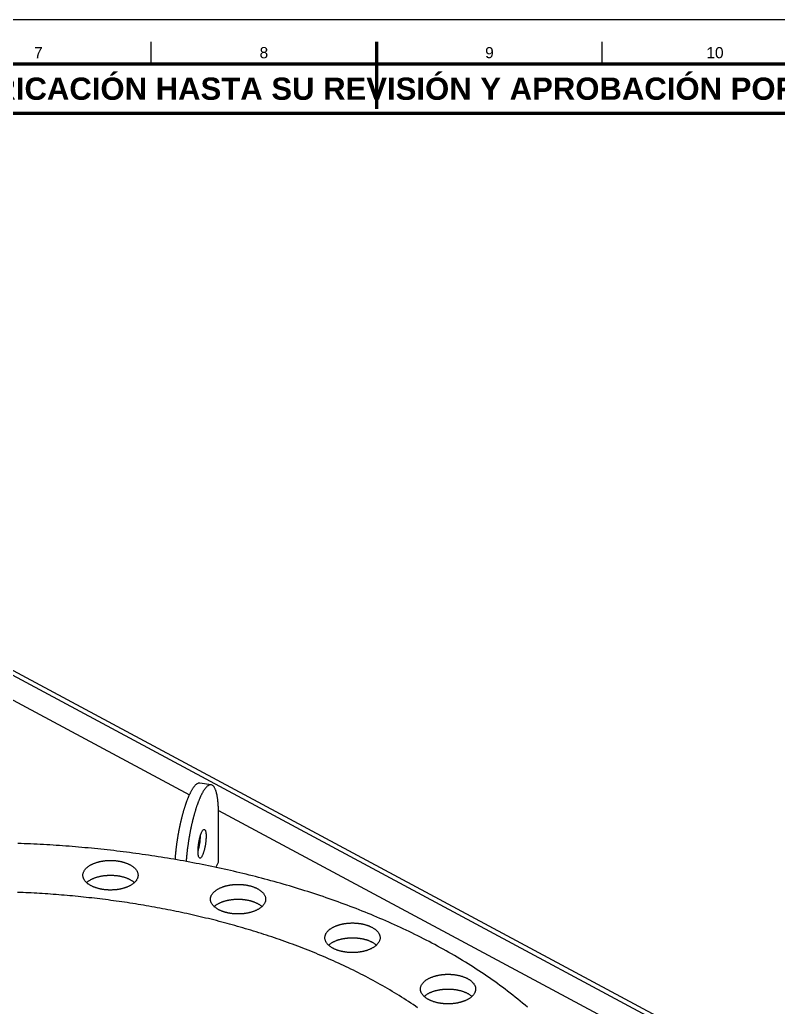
# Model space of a CAD drawing. Header units: millimetres. Extents: x 0 to 841, y 0 to 594.
# Drawn here: x 345.3 to 515.7, y 372 to 594 of the extents above; entities that cross this region are included whole.
import ezdxf
from ezdxf.enums import TextEntityAlignment as Align

# ---------------------------------------------------------------- set-up
doc = ezdxf.new("R2010")
doc.units = ezdxf.units.MM
for name, color, linetype, lineweight in [('FINA', 7, 'CONTINUOUS', 25), ('MARCO', 7, 'CONTINUOUS', 70), ('TXT', 7, 'CONTINUOUS', 25)]:
    doc.layers.add(name, color=color, linetype=linetype, lineweight=lineweight)
doc.styles.add('STD', font='LiberationSans-Regular.ttf')
doc.styles.add('STDB', font='LiberationSans-Bold.ttf')

msp = doc.modelspace()

# ---------------------------------------------------------------- linework, layer by layer
at = {"layer": 'FINA'}
for p, q in [((374.81, 584), (374.81, 589)), ((425.5, 584), (425.5, 589)), ((476.19, 584), (476.19, 589))]:
    msp.add_line(p, q, dxfattribs=at)
msp.add_lwpolyline([(0, 0), (841, 0), (841, 594), (0, 594)], close=True, dxfattribs=at)
for points in [[(334.47, 451.57), (598.47, 309.83)], [(335.5, 452.12), (599.5, 310.38)], [(335.5, 445.48), (383.4, 419.76)], [(385.77, 422.39), (385.65, 422.4), (385.53, 422.39), (385.42, 422.36), (385.3, 422.32), (385.19, 422.26), (385.09, 422.2), (384.99, 422.13), (384.9, 422.05), (384.81, 421.97), (384.72, 421.89), (384.64, 421.8), (384.56, 421.71), (384.49, 421.62), (384.41, 421.52), (384.34, 421.42), (384.27, 421.33), (384.2, 421.23), (384.14, 421.13), (384.07, 421.02), (384.01, 420.92), (383.95, 420.82), (383.89, 420.71), (383.83, 420.61), (383.77, 420.5), (383.71, 420.4), (383.66, 420.29), (383.6, 420.18), (383.55, 420.07), (383.5, 419.97), (383.44, 419.86), (383.39, 419.75), (383.34, 419.64), (383.29, 419.53), (383.24, 419.42), (383.2, 419.31), (383.15, 419.2), (383.1, 419.08), (383.06, 418.97), (383.01, 418.86), (382.97, 418.75), (382.92, 418.64), (382.88, 418.52), (382.84, 418.41), (382.8, 418.3), (382.75, 418.19), (382.71, 418.07), (382.67, 417.96), (382.63, 417.85), (382.59, 417.73), (382.55, 417.62), (382.51, 417.5), (382.48, 417.39), (382.44, 417.27), (382.4, 417.16), (382.36, 417.05), (382.33, 416.93), (382.29, 416.82), (382.25, 416.7), (382.22, 416.59), (382.18, 416.47), (382.15, 416.35), (382.11, 416.24), (382.08, 416.12), (382.05, 416.01), (382.01, 415.89), (381.98, 415.78), (381.95, 415.66), (381.92, 415.54), (381.88, 415.43), (381.85, 415.31), (381.82, 415.19), (381.79, 415.08), (381.76, 414.96), (381.73, 414.84), (381.7, 414.73), (381.67, 414.61), (381.64, 414.49), (381.61, 414.38), (381.58, 414.26), (381.55, 414.14), (381.53, 414.03), (381.5, 413.91), (381.47, 413.79), (381.44, 413.67), (381.42, 413.56), (381.39, 413.44), (381.36, 413.32), (381.34, 413.2), (381.31, 413.09), (381.29, 412.97), (381.26, 412.85), (381.23, 412.73), (381.21, 412.61), (381.19, 412.5), (381.16, 412.38), (381.14, 412.26), (381.11, 412.14), (381.09, 412.02), (381.07, 411.91), (381.04, 411.79), (381.02, 411.67), (381, 411.55), (380.98, 411.43), (380.95, 411.31), (380.93, 411.19), (380.91, 411.08), (380.89, 410.96), (380.87, 410.84), (380.85, 410.72), (380.83, 410.6), (380.81, 410.48), (380.79, 410.36), (380.77, 410.24), (380.75, 410.13), (380.73, 410.01), (380.71, 409.89), (380.69, 409.77), (380.67, 409.65), (380.65, 409.53), (380.64, 409.41), (380.62, 409.29), (380.6, 409.17), (380.58, 409.05), (380.57, 408.93), (380.55, 408.81), (380.53, 408.69), (380.52, 408.58), (380.5, 408.46), (380.48, 408.34), (380.47, 408.22), (380.45, 408.1), (380.44, 407.98), (380.42, 407.86), (380.41, 407.74), (380.4, 407.62), (380.38, 407.5), (380.37, 407.38), (380.35, 407.26), (380.34, 407.14), (380.33, 407.02), (380.32, 406.9), (380.3, 406.78), (380.29, 406.66), (380.28, 406.54), (380.27, 406.42), (380.26, 406.3), (380.25, 406.18), (380.23, 406.06), (380.22, 405.94), (380.21, 405.82), (380.2, 405.7), (380.19, 405.58), (380.18, 405.46), (380.18, 405.34), (380.17, 405.22)], [(388.3, 422), (388.18, 422.01), (388.06, 422), (387.94, 421.97), (387.83, 421.93), (387.72, 421.88), (387.62, 421.81), (387.52, 421.74), (387.43, 421.67), (387.34, 421.59), (387.25, 421.5), (387.17, 421.42), (387.09, 421.33), (387.01, 421.23), (386.94, 421.14), (386.87, 421.04), (386.8, 420.94), (386.73, 420.85), (386.66, 420.74), (386.6, 420.64), (386.54, 420.54), (386.47, 420.44), (386.41, 420.33), (386.35, 420.23), (386.3, 420.12), (386.24, 420.02), (386.18, 419.91), (386.13, 419.8), (386.08, 419.7), (386.02, 419.59), (385.97, 419.48), (385.92, 419.37), (385.87, 419.26), (385.82, 419.15), (385.77, 419.04), (385.73, 418.93), (385.68, 418.82), (385.63, 418.71), (385.59, 418.6), (385.54, 418.49), (385.5, 418.38), (385.45, 418.26), (385.41, 418.15), (385.37, 418.04), (385.33, 417.93), (385.28, 417.81), (385.24, 417.7), (385.2, 417.59), (385.16, 417.48), (385.12, 417.36), (385.08, 417.25), (385.04, 417.13), (385.01, 417.02), (384.97, 416.91), (384.93, 416.79), (384.89, 416.68), (384.86, 416.56), (384.82, 416.45), (384.78, 416.33), (384.75, 416.22), (384.71, 416.1), (384.68, 415.99), (384.65, 415.87), (384.61, 415.76), (384.58, 415.64), (384.54, 415.53), (384.51, 415.41), (384.48, 415.3), (384.45, 415.18), (384.42, 415.07), (384.38, 414.95), (384.35, 414.83), (384.32, 414.72), (384.29, 414.6), (384.26, 414.48), (384.23, 414.37), (384.2, 414.25), (384.17, 414.14), (384.14, 414.02), (384.11, 413.9), (384.09, 413.79), (384.06, 413.67), (384.03, 413.55), (384, 413.43), (383.97, 413.32), (383.95, 413.2), (383.92, 413.08), (383.89, 412.97), (383.87, 412.85), (383.84, 412.73), (383.82, 412.61), (383.79, 412.5), (383.77, 412.38), (383.74, 412.26), (383.72, 412.14), (383.69, 412.03), (383.67, 411.91), (383.64, 411.79), (383.62, 411.67), (383.6, 411.55), (383.57, 411.44), (383.55, 411.32), (383.53, 411.2), (383.51, 411.08), (383.49, 410.96), (383.46, 410.85), (383.44, 410.73), (383.42, 410.61), (383.4, 410.49), (383.38, 410.37), (383.36, 410.25), (383.34, 410.14), (383.32, 410.02), (383.3, 409.9), (383.28, 409.78), (383.26, 409.66), (383.24, 409.54), (383.22, 409.42), (383.2, 409.31), (383.18, 409.19), (383.17, 409.07), (383.15, 408.95), (383.13, 408.83), (383.11, 408.71), (383.1, 408.59), (383.08, 408.47), (383.06, 408.35), (383.05, 408.24), (383.03, 408.12), (383.02, 408), (383, 407.88), (382.98, 407.76), (382.97, 407.64), (382.95, 407.52), (382.94, 407.4), (382.93, 407.28), (382.91, 407.16), (382.9, 407.04), (382.88, 406.92), (382.87, 406.8), (382.86, 406.68), (382.85, 406.57), (382.83, 406.45), (382.82, 406.33), (382.81, 406.21), (382.8, 406.09), (382.79, 405.97), (382.77, 405.85), (382.76, 405.73), (382.75, 405.61), (382.74, 405.49), (382.73, 405.37), (382.72, 405.25), (382.71, 405.13), (382.7, 405.01), (382.7, 404.89), (382.69, 404.77)], [(388.3, 422), (385.77, 422.39)], [(389.95, 415.67), (389.95, 415.79), (389.95, 415.91), (389.95, 416.03), (389.94, 416.15), (389.94, 416.27), (389.94, 416.39), (389.94, 416.51), (389.93, 416.63), (389.93, 416.75), (389.93, 416.87), (389.92, 416.99), (389.92, 417.11), (389.91, 417.23), (389.9, 417.35), (389.9, 417.47), (389.89, 417.59), (389.88, 417.71), (389.87, 417.83), (389.86, 417.95), (389.85, 418.07), (389.84, 418.19), (389.83, 418.3), (389.82, 418.42), (389.8, 418.54), (389.79, 418.66), (389.77, 418.78), (389.76, 418.9), (389.74, 419.02), (389.72, 419.14), (389.7, 419.26), (389.68, 419.38), (389.66, 419.49), (389.64, 419.61), (389.62, 419.73), (389.59, 419.85), (389.57, 419.96), (389.54, 420.08), (389.51, 420.2), (389.48, 420.31), (389.44, 420.43), (389.41, 420.54), (389.37, 420.66), (389.33, 420.77), (389.29, 420.88), (389.24, 421), (389.2, 421.1), (389.14, 421.21), (389.09, 421.32), (389.03, 421.42), (388.96, 421.52), (388.89, 421.62), (388.81, 421.71), (388.72, 421.79), (388.63, 421.87), (388.52, 421.93), (388.41, 421.97), (388.3, 422)], [(389.94, 416.25), (506.01, 353.93)], [(389.95, 404.59), (389.95, 415.67)], [(385.76, 405.5), (385.66, 405.55), (385.58, 405.64), (385.53, 405.75), (385.49, 405.86), (385.46, 405.98), (385.43, 406.1), (385.41, 406.22), (385.4, 406.34), (385.38, 406.46), (385.38, 406.58), (385.37, 406.7), (385.36, 406.82), (385.36, 406.94), (385.36, 407.06), (385.36, 407.18), (385.36, 407.3), (385.37, 407.42), (385.37, 407.54), (385.38, 407.66), (385.39, 407.78), (385.4, 407.9), (385.41, 408.02), (385.42, 408.14), (385.43, 408.26), (385.45, 408.38), (385.46, 408.5), (385.48, 408.62), (385.49, 408.74), (385.51, 408.85), (385.53, 408.97), (385.55, 409.09), (385.57, 409.21), (385.59, 409.33), (385.61, 409.45), (385.64, 409.57), (385.66, 409.68), (385.69, 409.8), (385.72, 409.92), (385.74, 410.04), (385.77, 410.15), (385.81, 410.27), (385.84, 410.38), (385.87, 410.5), (385.91, 410.61), (385.94, 410.73), (385.98, 410.84), (386.02, 410.96), (386.06, 411.07), (386.11, 411.18), (386.16, 411.29), (386.21, 411.4), (386.26, 411.51), (386.32, 411.61), (386.39, 411.71), (386.46, 411.81), (386.54, 411.9), (386.64, 411.96), (386.76, 411.98)], [(386.76, 411.98), (386.87, 411.92), (386.95, 411.82), (387, 411.71), (387.04, 411.58), (387.08, 411.46), (387.1, 411.33), (387.12, 411.2), (387.13, 411.08), (387.15, 410.95), (387.15, 410.82), (387.16, 410.69), (387.16, 410.56), (387.16, 410.43)], [(459.4, 371.98), (458.86, 372.45), (458.31, 372.91), (457.75, 373.37), (457.2, 373.83), (456.64, 374.28), (456.07, 374.73), (455.51, 375.18), (454.93, 375.62), (454.36, 376.05), (453.79, 376.48), (453.21, 376.91), (452.62, 377.34), (452.04, 377.76), (451.45, 378.17), (450.86, 378.59), (450.27, 378.99), (449.67, 379.4), (449.07, 379.8), (448.47, 380.2), (447.87, 380.59), (447.27, 380.98), (446.66, 381.37), (446.05, 381.75), (445.44, 382.13), (444.82, 382.51), (444.21, 382.88), (443.59, 383.25), (442.97, 383.61), (442.34, 383.98), (441.72, 384.34), (441.09, 384.69), (440.46, 385.04), (439.83, 385.39), (439.2, 385.74), (438.57, 386.08), (437.93, 386.42), (437.29, 386.75), (436.66, 387.09), (436.02, 387.41), (435.37, 387.74), (434.73, 388.06), (434.08, 388.38), (433.44, 388.7), (432.79, 389.01), (432.14, 389.32), (431.49, 389.63), (430.83, 389.94), (430.18, 390.24), (429.53, 390.54), (428.87, 390.83), (428.21, 391.12), (427.55, 391.41), (426.89, 391.7), (426.23, 391.98), (425.57, 392.27), (424.9, 392.54), (424.24, 392.82), (423.57, 393.09), (422.9, 393.36), (422.23, 393.63), (421.56, 393.89), (420.89, 394.16), (420.22, 394.42), (419.55, 394.67), (418.87, 394.93), (418.2, 395.18), (417.52, 395.42), (416.84, 395.67), (416.17, 395.91), (415.49, 396.15), (414.81, 396.39), (414.13, 396.63), (413.45, 396.86), (412.76, 397.09), (412.08, 397.32), (411.4, 397.54), (410.71, 397.77), (410.02, 397.99), (409.34, 398.2), (408.65, 398.42), (407.96, 398.63), (407.27, 398.84), (406.58, 399.05), (405.89, 399.26), (405.2, 399.46), (404.51, 399.66), (403.82, 399.86), (403.13, 400.05), (402.43, 400.25), (401.74, 400.44), (401.04, 400.63), (400.35, 400.82), (399.65, 401), (398.95, 401.18), (398.26, 401.36), (397.56, 401.54), (396.86, 401.71), (396.16, 401.89), (395.46, 402.06), (394.76, 402.23), (394.06, 402.39), (393.36, 402.56), (392.66, 402.72), (391.95, 402.88), (391.25, 403.03), (390.55, 403.19), (389.84, 403.34), (389.14, 403.49), (388.44, 403.64), (387.73, 403.79), (387.02, 403.93), (386.32, 404.07), (385.61, 404.21), (384.91, 404.35), (384.2, 404.49), (383.49, 404.62), (382.78, 404.75), (382.07, 404.88), (381.36, 405.01), (380.66, 405.13), (379.95, 405.26), (379.24, 405.38), (378.53, 405.5), (377.81, 405.61), (377.1, 405.73), (376.39, 405.84), (375.68, 405.95), (374.97, 406.06), (374.26, 406.17), (373.54, 406.27), (372.83, 406.37), (372.12, 406.47), (371.4, 406.57), (370.69, 406.67), (369.98, 406.76), (369.26, 406.85), (368.55, 406.94), (367.83, 407.03), (367.12, 407.12), (366.4, 407.2), (365.69, 407.29), (364.97, 407.37), (364.25, 407.44), (363.54, 407.52), (362.82, 407.6), (362.11, 407.67), (361.39, 407.74), (360.67, 407.81), (359.95, 407.87), (359.24, 407.94), (358.52, 408), (357.8, 408.06), (357.08, 408.12), (356.37, 408.18), (355.65, 408.23), (354.93, 408.28), (354.21, 408.33), (353.49, 408.38), (352.77, 408.43), (352.06, 408.48), (351.34, 408.52), (350.62, 408.56), (349.9, 408.6), (349.18, 408.64), (348.46, 408.67), (347.74, 408.71), (347.02, 408.74), (346.3, 408.77), (345.58, 408.79), (344.86, 408.82)], [(385.36, 407.07), (385.4, 407.19), (385.43, 407.31), (385.46, 407.43), (385.49, 407.55), (385.52, 407.67), (385.55, 407.79), (385.58, 407.91), (385.61, 408.03), (385.63, 408.15), (385.66, 408.27), (385.68, 408.39), (385.7, 408.51), (385.72, 408.63), (385.74, 408.76), (385.76, 408.88), (385.78, 409), (385.8, 409.12), (385.81, 409.25), (385.83, 409.37), (385.84, 409.49), (385.85, 409.61), (385.86, 409.74), (385.87, 409.86), (385.88, 409.98), (385.89, 410.11), (385.89, 410.23), (385.9, 410.35), (385.9, 410.48), (385.9, 410.6)], [(387.16, 410.43), (387.16, 410.31), (387.16, 410.19), (387.16, 410.07), (387.15, 409.95), (387.14, 409.83), (387.14, 409.71), (387.13, 409.59), (387.12, 409.47), (387.11, 409.35), (387.09, 409.23), (387.08, 409.11), (387.07, 408.99), (387.05, 408.87), (387.03, 408.75), (387.01, 408.63), (387, 408.51), (386.98, 408.39), (386.96, 408.27), (386.93, 408.16), (386.91, 408.04), (386.89, 407.92), (386.86, 407.8), (386.84, 407.68), (386.81, 407.57), (386.78, 407.45), (386.75, 407.33), (386.72, 407.21), (386.69, 407.1), (386.65, 406.98), (386.62, 406.87), (386.58, 406.75), (386.54, 406.64), (386.5, 406.52), (386.46, 406.41), (386.42, 406.3), (386.37, 406.19), (386.32, 406.08), (386.26, 405.97), (386.2, 405.87), (386.14, 405.76), (386.07, 405.67), (385.98, 405.58), (385.88, 405.51), (385.76, 405.5)], [(359.48, 401.67), (359.49, 401.8), (359.5, 401.92), (359.52, 402.03), (359.55, 402.15), (359.58, 402.27), (359.62, 402.38), (359.67, 402.49), (359.73, 402.6), (359.79, 402.7), (359.85, 402.8), (359.92, 402.9), (359.99, 403), (360.07, 403.09), (360.15, 403.18), (360.24, 403.27), (360.32, 403.35), (360.41, 403.43), (360.51, 403.51), (360.6, 403.58), (360.7, 403.65), (360.8, 403.72), (360.9, 403.79), (361, 403.85), (361.1, 403.92), (361.2, 403.98), (361.31, 404.03), (361.42, 404.09), (361.53, 404.14), (361.63, 404.2), (361.74, 404.25), (361.85, 404.29), (361.97, 404.34), (362.08, 404.38), (362.19, 404.42), (362.3, 404.47), (362.42, 404.5), (362.53, 404.54), (362.65, 404.58), (362.76, 404.61), (362.88, 404.64), (363, 404.67), (363.11, 404.7), (363.23, 404.73), (363.35, 404.76), (363.47, 404.78), (363.58, 404.81), (363.7, 404.83), (363.82, 404.85), (363.94, 404.87), (364.06, 404.89), (364.18, 404.9), (364.3, 404.92), (364.42, 404.93), (364.54, 404.95), (364.66, 404.96), (364.78, 404.97), (364.9, 404.98), (365.02, 404.98), (365.14, 404.99), (365.26, 404.99), (365.38, 405), (365.5, 405), (365.62, 405), (365.74, 405), (365.86, 405), (365.98, 405), (366.1, 404.99), (366.22, 404.99), (366.34, 404.98), (366.46, 404.98), (366.58, 404.97), (366.7, 404.96), (366.82, 404.95), (366.94, 404.93), (367.06, 404.92), (367.18, 404.9), (367.3, 404.89), (367.42, 404.87), (367.54, 404.85), (367.66, 404.83), (367.78, 404.81), (367.9, 404.78), (368.01, 404.76), (368.13, 404.73), (368.25, 404.7), (368.37, 404.67), (368.48, 404.64), (368.6, 404.61), (368.71, 404.58), (368.83, 404.54), (368.94, 404.5), (369.06, 404.47), (369.17, 404.42), (369.28, 404.38), (369.4, 404.34), (369.51, 404.29), (369.62, 404.25), (369.73, 404.2), (369.84, 404.14), (369.94, 404.09), (370.05, 404.03), (370.16, 403.98), (370.26, 403.92), (370.36, 403.85), (370.47, 403.79), (370.57, 403.72), (370.67, 403.65), (370.76, 403.58), (370.86, 403.51), (370.95, 403.43), (371.04, 403.35), (371.13, 403.27), (371.21, 403.18), (371.29, 403.09), (371.37, 403), (371.44, 402.9), (371.51, 402.8), (371.58, 402.7), (371.64, 402.6), (371.69, 402.49), (371.74, 402.38), (371.78, 402.27), (371.82, 402.15), (371.84, 402.03), (371.86, 401.92), (371.88, 401.8), (371.88, 401.67)], [(389.34, 403.45), (389.95, 404.59)], [(370.06, 399.32), (369.96, 399.27), (369.85, 399.21), (369.74, 399.16), (369.63, 399.11), (369.52, 399.06), (369.41, 399.02), (369.3, 398.97), (369.18, 398.93), (369.07, 398.89), (368.96, 398.85), (368.84, 398.81), (368.73, 398.78), (368.61, 398.74), (368.49, 398.71), (368.38, 398.68), (368.26, 398.65), (368.14, 398.62), (368.02, 398.59), (367.91, 398.57), (367.79, 398.55), (367.67, 398.52), (367.55, 398.5), (367.43, 398.48), (367.31, 398.46), (367.19, 398.45), (367.07, 398.43), (366.95, 398.42), (366.83, 398.41), (366.71, 398.39), (366.59, 398.38), (366.47, 398.37), (366.35, 398.37), (366.23, 398.36), (366.11, 398.36), (365.99, 398.35), (365.87, 398.35), (365.75, 398.35), (365.63, 398.35), (365.51, 398.35), (365.39, 398.35), (365.27, 398.35), (365.15, 398.36), (365.03, 398.37), (364.91, 398.37), (364.79, 398.38), (364.67, 398.39), (364.55, 398.4), (364.43, 398.42), (364.31, 398.43), (364.19, 398.45), (364.07, 398.46), (363.95, 398.48), (363.83, 398.5), (363.71, 398.52), (363.59, 398.54), (363.47, 398.57), (363.35, 398.59), (363.24, 398.62), (363.12, 398.64), (363, 398.67), (362.89, 398.7), (362.77, 398.74), (362.65, 398.77), (362.54, 398.81), (362.42, 398.84), (362.31, 398.88), (362.2, 398.92), (362.08, 398.97), (361.97, 399.01), (361.86, 399.06), (361.75, 399.1), (361.64, 399.15), (361.53, 399.2), (361.42, 399.26), (361.31, 399.31), (361.21, 399.37), (361.1, 399.43), (361, 399.49), (360.9, 399.56), (360.8, 399.63), (360.7, 399.69), (360.6, 399.77), (360.51, 399.84), (360.42, 399.92), (360.33, 400), (360.24, 400.08), (360.15, 400.17), (360.07, 400.26), (359.99, 400.35), (359.92, 400.45), (359.85, 400.54), (359.79, 400.65), (359.73, 400.75), (359.67, 400.86), (359.62, 400.97), (359.58, 401.08), (359.55, 401.2), (359.52, 401.32), (359.5, 401.43), (359.49, 401.55), (359.48, 401.67)], [(360.31, 400.01), (360.4, 400.09), (360.49, 400.17), (360.59, 400.25), (360.68, 400.32), (360.78, 400.39), (360.88, 400.46), (360.98, 400.52), (361.09, 400.59), (361.19, 400.65), (361.3, 400.71), (361.4, 400.76), (361.51, 400.82), (361.62, 400.87), (361.73, 400.92), (361.84, 400.97), (361.95, 401.01), (362.07, 401.06), (362.18, 401.1), (362.29, 401.14), (362.41, 401.18), (362.52, 401.22), (362.64, 401.25), (362.75, 401.29), (362.87, 401.32), (362.99, 401.35), (363.11, 401.38), (363.22, 401.41), (363.34, 401.43), (363.46, 401.46), (363.58, 401.48), (363.7, 401.51), (363.82, 401.53), (363.93, 401.55), (364.05, 401.56), (364.17, 401.58), (364.29, 401.6), (364.41, 401.61), (364.53, 401.62), (364.65, 401.63), (364.78, 401.64), (364.9, 401.65), (365.02, 401.66), (365.14, 401.67), (365.26, 401.67), (365.38, 401.68), (365.5, 401.68), (365.62, 401.68), (365.74, 401.68), (365.86, 401.68), (365.98, 401.68), (366.1, 401.67), (366.22, 401.67), (366.35, 401.66), (366.47, 401.65), (366.59, 401.64), (366.71, 401.63), (366.83, 401.62), (366.95, 401.61), (367.07, 401.6), (367.19, 401.58), (367.31, 401.56), (367.43, 401.55), (367.55, 401.53), (367.67, 401.51), (367.78, 401.48), (367.9, 401.46), (368.02, 401.43), (368.14, 401.41), (368.26, 401.38), (368.37, 401.35), (368.49, 401.32), (368.61, 401.29), (368.72, 401.25), (368.84, 401.22), (368.95, 401.18), (369.07, 401.14), (369.18, 401.1), (369.29, 401.06), (369.41, 401.01), (369.52, 400.97), (369.63, 400.92), (369.74, 400.87), (369.85, 400.82), (369.96, 400.76), (370.06, 400.71), (370.17, 400.65), (370.27, 400.59), (370.38, 400.52), (370.48, 400.46), (370.58, 400.39), (370.68, 400.32), (370.78, 400.25), (370.87, 400.17), (370.96, 400.09), (371.05, 400.01)], [(371.88, 401.67), (371.87, 401.55), (371.86, 401.43), (371.84, 401.3), (371.81, 401.18), (371.77, 401.06), (371.73, 400.95), (371.68, 400.83), (371.62, 400.72), (371.56, 400.61), (371.49, 400.51), (371.41, 400.41), (371.34, 400.31), (371.25, 400.22), (371.17, 400.13), (371.08, 400.04), (370.99, 399.96), (370.89, 399.87), (370.8, 399.8), (370.7, 399.72), (370.6, 399.65), (370.49, 399.58), (370.39, 399.51), (370.28, 399.44), (370.17, 399.38), (370.06, 399.32)], [(388.15, 396.29), (388.15, 396.41), (388.17, 396.53), (388.19, 396.65), (388.21, 396.77), (388.25, 396.88), (388.29, 396.99), (388.34, 397.1), (388.39, 397.21), (388.45, 397.32), (388.52, 397.42), (388.59, 397.52), (388.66, 397.61), (388.74, 397.7), (388.82, 397.79), (388.9, 397.88), (388.99, 397.96), (389.08, 398.04), (389.17, 398.12), (389.27, 398.2), (389.36, 398.27), (389.46, 398.34), (389.56, 398.4), (389.66, 398.47), (389.77, 398.53), (389.87, 398.59), (389.98, 398.65), (390.08, 398.7), (390.19, 398.76), (390.3, 398.81), (390.41, 398.86), (390.52, 398.91), (390.63, 398.95), (390.75, 399), (390.86, 399.04), (390.97, 399.08), (391.09, 399.12), (391.2, 399.16), (391.32, 399.19), (391.43, 399.23), (391.55, 399.26), (391.66, 399.29), (391.78, 399.32), (391.9, 399.35), (392.02, 399.37), (392.13, 399.4), (392.25, 399.42), (392.37, 399.44), (392.49, 399.46), (392.61, 399.48), (392.73, 399.5), (392.85, 399.52), (392.97, 399.53), (393.09, 399.55), (393.21, 399.56), (393.33, 399.57), (393.45, 399.58), (393.57, 399.59), (393.69, 399.6), (393.81, 399.6), (393.93, 399.61), (394.05, 399.61), (394.17, 399.62), (394.29, 399.62), (394.41, 399.62), (394.53, 399.62), (394.65, 399.61), (394.77, 399.61), (394.89, 399.6), (395.01, 399.6), (395.13, 399.59), (395.25, 399.58), (395.37, 399.57), (395.49, 399.56), (395.61, 399.55), (395.73, 399.53), (395.85, 399.52), (395.97, 399.5), (396.09, 399.48), (396.21, 399.46), (396.33, 399.44), (396.45, 399.42), (396.56, 399.4), (396.68, 399.37), (396.8, 399.35), (396.92, 399.32), (397.03, 399.29), (397.15, 399.26), (397.27, 399.23), (397.38, 399.19), (397.5, 399.16), (397.61, 399.12), (397.72, 399.08), (397.84, 399.04), (397.95, 399), (398.06, 398.95), (398.17, 398.91), (398.29, 398.86), (398.4, 398.81), (398.5, 398.76), (398.61, 398.7), (398.72, 398.65), (398.82, 398.59), (398.93, 398.53), (399.03, 398.47), (399.13, 398.4), (399.23, 398.34), (399.33, 398.27), (399.43, 398.2), (399.52, 398.12), (399.62, 398.04), (399.71, 397.96), (399.79, 397.88), (399.88, 397.79), (399.96, 397.7), (400.04, 397.61), (400.11, 397.52), (400.18, 397.42), (400.24, 397.32), (400.3, 397.21), (400.36, 397.1), (400.41, 396.99), (400.45, 396.88), (400.48, 396.77), (400.51, 396.65), (400.53, 396.53), (400.54, 396.41), (400.55, 396.29)], [(434.71, 371.88), (434.2, 372.23), (433.69, 372.58), (433.17, 372.92), (432.66, 373.27), (432.14, 373.6), (431.62, 373.94), (431.1, 374.27), (430.57, 374.6), (430.04, 374.93), (429.52, 375.25), (428.99, 375.57), (428.45, 375.89), (427.92, 376.2), (427.39, 376.52), (426.85, 376.82), (426.31, 377.13), (425.77, 377.43), (425.23, 377.73), (424.68, 378.03), (424.14, 378.32), (423.59, 378.61), (423.04, 378.9), (422.49, 379.19), (421.94, 379.47), (421.39, 379.75), (420.84, 380.03), (420.28, 380.3), (419.73, 380.58), (419.17, 380.85), (418.61, 381.11), (418.05, 381.38), (417.49, 381.64), (416.93, 381.9), (416.36, 382.16), (415.8, 382.41), (415.23, 382.66), (414.66, 382.91), (414.1, 383.16), (413.53, 383.4), (412.96, 383.64), (412.39, 383.88), (411.81, 384.12), (411.24, 384.36), (410.67, 384.59), (410.09, 384.82), (409.51, 385.04), (408.94, 385.27), (408.36, 385.49), (407.78, 385.71), (407.2, 385.93), (406.62, 386.15), (406.04, 386.36), (405.46, 386.57), (404.87, 386.78), (404.29, 386.99), (403.7, 387.19), (403.12, 387.39), (402.53, 387.6), (401.95, 387.79), (401.36, 387.99), (400.77, 388.18), (400.18, 388.37), (399.59, 388.56), (399, 388.75), (398.41, 388.94), (397.82, 389.12), (397.23, 389.3), (396.63, 389.48), (396.04, 389.66), (395.44, 389.83), (394.85, 390), (394.25, 390.17), (393.66, 390.34), (393.06, 390.51), (392.46, 390.67), (391.87, 390.84), (391.27, 391), (390.67, 391.15), (390.07, 391.31), (389.47, 391.47), (388.87, 391.62), (388.27, 391.77), (387.67, 391.92), (387.07, 392.06), (386.46, 392.21), (385.86, 392.35), (385.26, 392.49), (384.66, 392.63), (384.05, 392.77), (383.45, 392.9), (382.84, 393.04), (382.24, 393.17), (381.63, 393.3), (381.02, 393.43), (380.42, 393.55), (379.81, 393.68), (379.2, 393.8), (378.6, 393.92), (377.99, 394.04), (377.38, 394.15), (376.77, 394.27), (376.16, 394.38), (375.55, 394.49), (374.94, 394.6), (374.33, 394.71), (373.72, 394.82), (373.11, 394.92), (372.5, 395.02), (371.89, 395.12), (371.28, 395.22), (370.67, 395.32), (370.06, 395.41), (369.44, 395.51), (368.83, 395.6), (368.22, 395.69), (367.6, 395.78), (366.99, 395.86), (366.38, 395.95), (365.76, 396.03), (365.15, 396.11), (364.54, 396.19), (363.92, 396.27), (363.31, 396.34), (362.69, 396.42), (362.08, 396.49), (361.46, 396.56), (360.84, 396.63), (360.23, 396.7), (359.61, 396.76), (359, 396.83), (358.38, 396.89), (357.76, 396.95), (357.15, 397.01), (356.53, 397.07), (355.91, 397.12), (355.3, 397.18), (354.68, 397.23), (354.06, 397.28), (353.44, 397.33), (352.83, 397.37), (352.21, 397.42), (351.59, 397.46), (350.97, 397.51), (350.36, 397.55), (349.74, 397.58), (349.12, 397.62), (348.5, 397.66), (347.88, 397.69), (347.26, 397.72), (346.65, 397.75), (346.03, 397.78), (345.41, 397.81), (344.79, 397.83)], [(434.71, 371.88), (434.2, 372.23), (433.69, 372.58), (433.17, 372.92), (432.66, 373.27), (432.14, 373.6), (431.62, 373.94), (431.1, 374.27), (430.57, 374.6), (430.04, 374.93), (429.52, 375.25), (428.99, 375.57), (428.45, 375.89), (427.92, 376.2), (427.39, 376.52), (426.85, 376.82), (426.31, 377.13), (425.77, 377.43), (425.23, 377.73), (424.68, 378.03), (424.14, 378.32), (423.59, 378.61), (423.04, 378.9), (422.49, 379.19), (421.94, 379.47), (421.39, 379.75), (420.84, 380.03), (420.28, 380.3), (419.73, 380.58), (419.17, 380.85), (418.61, 381.11), (418.05, 381.38), (417.49, 381.64), (416.93, 381.9), (416.36, 382.16), (415.8, 382.41), (415.23, 382.66), (414.66, 382.91), (414.1, 383.16), (413.53, 383.4), (412.96, 383.64), (412.39, 383.88), (411.81, 384.12), (411.24, 384.36), (410.67, 384.59), (410.09, 384.82), (409.51, 385.04), (408.94, 385.27), (408.36, 385.49), (407.78, 385.71), (407.2, 385.93), (406.62, 386.15), (406.04, 386.36), (405.46, 386.57), (404.87, 386.78), (404.29, 386.99), (403.7, 387.19), (403.12, 387.39), (402.53, 387.6), (401.95, 387.79), (401.36, 387.99), (400.77, 388.18), (400.18, 388.37), (399.59, 388.56), (399, 388.75), (398.41, 388.94), (397.82, 389.12), (397.23, 389.3), (396.63, 389.48), (396.04, 389.66), (395.44, 389.83), (394.85, 390), (394.25, 390.17), (393.66, 390.34), (393.06, 390.51), (392.46, 390.67), (391.87, 390.84), (391.27, 391), (390.67, 391.15), (390.07, 391.31), (389.47, 391.47), (388.87, 391.62), (388.27, 391.77), (387.67, 391.92), (387.07, 392.06), (386.46, 392.21), (385.86, 392.35), (385.26, 392.49), (384.66, 392.63), (384.05, 392.77), (383.45, 392.9), (382.84, 393.04), (382.24, 393.17), (381.63, 393.3), (381.02, 393.43), (380.42, 393.55), (379.81, 393.68), (379.2, 393.8), (378.6, 393.92), (377.99, 394.04), (377.38, 394.15), (376.77, 394.27), (376.16, 394.38), (375.55, 394.49), (374.94, 394.6), (374.33, 394.71), (373.72, 394.82), (373.11, 394.92), (372.5, 395.02), (371.89, 395.12), (371.28, 395.22), (370.67, 395.32), (370.06, 395.41), (369.44, 395.51), (368.83, 395.6), (368.22, 395.69), (367.6, 395.78), (366.99, 395.86), (366.38, 395.95), (365.76, 396.03), (365.15, 396.11), (364.54, 396.19), (363.92, 396.27), (363.31, 396.34), (362.69, 396.42), (362.08, 396.49), (361.46, 396.56), (360.84, 396.63), (360.23, 396.7), (359.61, 396.76), (359, 396.83), (358.38, 396.89), (357.76, 396.95), (357.15, 397.01), (356.53, 397.07), (355.91, 397.12), (355.3, 397.18), (354.68, 397.23), (354.06, 397.28), (353.44, 397.33), (352.83, 397.37), (352.21, 397.42), (351.59, 397.46), (350.97, 397.51), (350.36, 397.55), (349.74, 397.58), (349.12, 397.62), (348.5, 397.66), (347.88, 397.69), (347.26, 397.72), (346.65, 397.75), (346.03, 397.78), (345.41, 397.81), (344.79, 397.83)], [(398.73, 393.94), (398.62, 393.88), (398.52, 393.83), (398.41, 393.77), (398.3, 393.72), (398.19, 393.68), (398.08, 393.63), (397.96, 393.59), (397.85, 393.54), (397.74, 393.5), (397.62, 393.46), (397.51, 393.43), (397.39, 393.39), (397.28, 393.36), (397.16, 393.32), (397.04, 393.29), (396.93, 393.26), (396.81, 393.23), (396.69, 393.21), (396.57, 393.18), (396.46, 393.16), (396.34, 393.14), (396.22, 393.12), (396.1, 393.1), (395.98, 393.08), (395.86, 393.06), (395.74, 393.05), (395.62, 393.03), (395.5, 393.02), (395.38, 393.01), (395.26, 393), (395.14, 392.99), (395.02, 392.98), (394.9, 392.97), (394.78, 392.97), (394.66, 392.97), (394.54, 392.96), (394.42, 392.96), (394.3, 392.96), (394.18, 392.96), (394.06, 392.96), (393.94, 392.97), (393.81, 392.97), (393.69, 392.98), (393.57, 392.99), (393.45, 393), (393.33, 393.01), (393.21, 393.02), (393.09, 393.03), (392.97, 393.04), (392.85, 393.06), (392.73, 393.08), (392.61, 393.09), (392.5, 393.11), (392.38, 393.13), (392.26, 393.16), (392.14, 393.18), (392.02, 393.2), (391.9, 393.23), (391.79, 393.26), (391.67, 393.29), (391.55, 393.32), (391.44, 393.35), (391.32, 393.39), (391.21, 393.42), (391.09, 393.46), (390.98, 393.5), (390.86, 393.54), (390.75, 393.58), (390.64, 393.62), (390.53, 393.67), (390.42, 393.72), (390.31, 393.77), (390.2, 393.82), (390.09, 393.87), (389.98, 393.93), (389.88, 393.99), (389.77, 394.05), (389.67, 394.11), (389.57, 394.17), (389.47, 394.24), (389.37, 394.31), (389.27, 394.38), (389.18, 394.46), (389.08, 394.53), (388.99, 394.61), (388.91, 394.7), (388.82, 394.78), (388.74, 394.87), (388.66, 394.96), (388.59, 395.06), (388.52, 395.16), (388.45, 395.26), (388.39, 395.37), (388.34, 395.47), (388.29, 395.58), (388.25, 395.7), (388.21, 395.81), (388.19, 395.93), (388.17, 396.05), (388.15, 396.17), (388.15, 396.29)], [(388.98, 394.63), (389.07, 394.71), (389.16, 394.79), (389.25, 394.86), (389.35, 394.94), (389.45, 395.01), (389.55, 395.07), (389.65, 395.14), (389.75, 395.2), (389.86, 395.26), (389.97, 395.32), (390.07, 395.38), (390.18, 395.43), (390.29, 395.48), (390.4, 395.53), (390.51, 395.58), (390.62, 395.63), (390.73, 395.67), (390.85, 395.71), (390.96, 395.75), (391.08, 395.79), (391.19, 395.83), (391.31, 395.87), (391.42, 395.9), (391.54, 395.93), (391.66, 395.96), (391.77, 395.99), (391.89, 396.02), (392.01, 396.05), (392.13, 396.07), (392.25, 396.1), (392.36, 396.12), (392.48, 396.14), (392.6, 396.16), (392.72, 396.18), (392.84, 396.2), (392.96, 396.21), (393.08, 396.22), (393.2, 396.24), (393.32, 396.25), (393.44, 396.26), (393.56, 396.27), (393.68, 396.28), (393.8, 396.28), (393.93, 396.29), (394.05, 396.29), (394.17, 396.29), (394.29, 396.29), (394.41, 396.29), (394.53, 396.29), (394.65, 396.29), (394.77, 396.29), (394.89, 396.28), (395.01, 396.28), (395.13, 396.27), (395.25, 396.26), (395.37, 396.25), (395.5, 396.24), (395.62, 396.22), (395.74, 396.21), (395.86, 396.2), (395.98, 396.18), (396.09, 396.16), (396.21, 396.14), (396.33, 396.12), (396.45, 396.1), (396.57, 396.07), (396.69, 396.05), (396.81, 396.02), (396.92, 395.99), (397.04, 395.96), (397.16, 395.93), (397.27, 395.9), (397.39, 395.87), (397.51, 395.83), (397.62, 395.79), (397.74, 395.75), (397.85, 395.71), (397.96, 395.67), (398.07, 395.63), (398.19, 395.58), (398.3, 395.53), (398.41, 395.48), (398.52, 395.43), (398.62, 395.38), (398.73, 395.32), (398.84, 395.26), (398.94, 395.2), (399.05, 395.14), (399.15, 395.07), (399.25, 395.01), (399.35, 394.94), (399.44, 394.86), (399.54, 394.79), (399.63, 394.71), (399.72, 394.63)], [(400.55, 396.29), (400.54, 396.16), (400.53, 396.04), (400.51, 395.92), (400.48, 395.8), (400.44, 395.68), (400.4, 395.56), (400.34, 395.45), (400.29, 395.34), (400.22, 395.23), (400.16, 395.12), (400.08, 395.02), (400, 394.93), (399.92, 394.83), (399.84, 394.74), (399.75, 394.65), (399.66, 394.57), (399.56, 394.49), (399.46, 394.41), (399.36, 394.33), (399.26, 394.26), (399.16, 394.19), (399.06, 394.12), (398.95, 394.06), (398.84, 394), (398.73, 393.94)], [(413.87, 387.61), (413.87, 387.73), (413.88, 387.85), (413.9, 387.97), (413.93, 388.09), (413.97, 388.21), (414.01, 388.32), (414.06, 388.43), (414.11, 388.54), (414.17, 388.64), (414.23, 388.74), (414.3, 388.84), (414.38, 388.94), (414.46, 389.03), (414.54, 389.12), (414.62, 389.2), (414.71, 389.29), (414.8, 389.37), (414.89, 389.44), (414.98, 389.52), (415.08, 389.59), (415.18, 389.66), (415.28, 389.73), (415.38, 389.79), (415.48, 389.86), (415.59, 389.92), (415.69, 389.97), (415.8, 390.03), (415.91, 390.08), (416.02, 390.13), (416.13, 390.18), (416.24, 390.23), (416.35, 390.28), (416.46, 390.32), (416.58, 390.36), (416.69, 390.4), (416.8, 390.44), (416.92, 390.48), (417.03, 390.52), (417.15, 390.55), (417.26, 390.58), (417.38, 390.61), (417.5, 390.64), (417.61, 390.67), (417.73, 390.7), (417.85, 390.72), (417.97, 390.75), (418.09, 390.77), (418.21, 390.79), (418.32, 390.81), (418.44, 390.83), (418.56, 390.84), (418.68, 390.86), (418.8, 390.87), (418.92, 390.88), (419.04, 390.9), (419.16, 390.91), (419.28, 390.91), (419.4, 390.92), (419.52, 390.93), (419.64, 390.93), (419.76, 390.94), (419.88, 390.94), (420, 390.94), (420.13, 390.94), (420.25, 390.94), (420.37, 390.94), (420.49, 390.93), (420.61, 390.93), (420.73, 390.92), (420.85, 390.91), (420.97, 390.91), (421.09, 390.9), (421.21, 390.88), (421.33, 390.87), (421.45, 390.86), (421.57, 390.84), (421.69, 390.83), (421.81, 390.81), (421.92, 390.79), (422.04, 390.77), (422.16, 390.75), (422.28, 390.72), (422.4, 390.7), (422.52, 390.67), (422.63, 390.64), (422.75, 390.61), (422.87, 390.58), (422.98, 390.55), (423.1, 390.52), (423.21, 390.48), (423.33, 390.44), (423.44, 390.4), (423.56, 390.36), (423.67, 390.32), (423.78, 390.28), (423.89, 390.23), (424, 390.18), (424.11, 390.13), (424.22, 390.08), (424.33, 390.03), (424.44, 389.97), (424.54, 389.92), (424.65, 389.86), (424.75, 389.79), (424.85, 389.73), (424.95, 389.66), (425.05, 389.59), (425.15, 389.52), (425.24, 389.44), (425.33, 389.37), (425.42, 389.29), (425.51, 389.2), (425.59, 389.12), (425.68, 389.03), (425.75, 388.94), (425.83, 388.84), (425.9, 388.74), (425.96, 388.64), (426.02, 388.54), (426.07, 388.43), (426.12, 388.32), (426.16, 388.21), (426.2, 388.09), (426.23, 387.97), (426.25, 387.85), (426.26, 387.73), (426.26, 387.61)], [(424.45, 385.26), (424.34, 385.2), (424.23, 385.15), (424.12, 385.1), (424.01, 385.05), (423.9, 385), (423.79, 384.95), (423.68, 384.91), (423.57, 384.87), (423.45, 384.83), (423.34, 384.79), (423.22, 384.75), (423.11, 384.71), (422.99, 384.68), (422.88, 384.65), (422.76, 384.62), (422.64, 384.59), (422.53, 384.56), (422.41, 384.53), (422.29, 384.51), (422.17, 384.48), (422.05, 384.46), (421.94, 384.44), (421.82, 384.42), (421.7, 384.4), (421.58, 384.39), (421.46, 384.37), (421.34, 384.36), (421.22, 384.34), (421.1, 384.33), (420.98, 384.32), (420.86, 384.31), (420.74, 384.31), (420.62, 384.3), (420.5, 384.29), (420.38, 384.29), (420.25, 384.29), (420.13, 384.29), (420.01, 384.29), (419.89, 384.29), (419.77, 384.29), (419.65, 384.29), (419.53, 384.3), (419.41, 384.3), (419.29, 384.31), (419.17, 384.32), (419.05, 384.33), (418.93, 384.34), (418.81, 384.35), (418.69, 384.37), (418.57, 384.38), (418.45, 384.4), (418.33, 384.42), (418.21, 384.44), (418.09, 384.46), (417.97, 384.48), (417.86, 384.5), (417.74, 384.53), (417.62, 384.56), (417.5, 384.58), (417.39, 384.61), (417.27, 384.64), (417.15, 384.68), (417.04, 384.71), (416.92, 384.75), (416.81, 384.78), (416.69, 384.82), (416.58, 384.86), (416.47, 384.9), (416.35, 384.95), (416.24, 384.99), (416.13, 385.04), (416.02, 385.09), (415.91, 385.14), (415.8, 385.2), (415.7, 385.25), (415.59, 385.31), (415.49, 385.37), (415.38, 385.43), (415.28, 385.5), (415.18, 385.56), (415.08, 385.63), (414.99, 385.71), (414.89, 385.78), (414.8, 385.86), (414.71, 385.94), (414.62, 386.02), (414.54, 386.11), (414.46, 386.2), (414.38, 386.29), (414.3, 386.38), (414.24, 386.48), (414.17, 386.59), (414.11, 386.69), (414.06, 386.8), (414.01, 386.91), (413.97, 387.02), (413.93, 387.14), (413.9, 387.25), (413.88, 387.37), (413.87, 387.49), (413.87, 387.61)], [(414.69, 385.95), (414.78, 386.03), (414.88, 386.11), (414.97, 386.19), (415.07, 386.26), (415.17, 386.33), (415.27, 386.4), (415.37, 386.46), (415.47, 386.53), (415.58, 386.59), (415.68, 386.64), (415.79, 386.7), (415.9, 386.75), (416.01, 386.81), (416.12, 386.86), (416.23, 386.9), (416.34, 386.95), (416.45, 387), (416.56, 387.04), (416.68, 387.08), (416.79, 387.12), (416.91, 387.16), (417.02, 387.19), (417.14, 387.23), (417.26, 387.26), (417.37, 387.29), (417.49, 387.32), (417.61, 387.35), (417.72, 387.37), (417.84, 387.4), (417.96, 387.42), (418.08, 387.44), (418.2, 387.46), (418.32, 387.48), (418.44, 387.5), (418.56, 387.52), (418.68, 387.53), (418.8, 387.55), (418.92, 387.56), (419.04, 387.57), (419.16, 387.58), (419.28, 387.59), (419.4, 387.6), (419.52, 387.61), (419.64, 387.61), (419.76, 387.62), (419.88, 387.62), (420, 387.62), (420.13, 387.62), (420.25, 387.62), (420.37, 387.62), (420.49, 387.61), (420.61, 387.61), (420.73, 387.6), (420.85, 387.59), (420.97, 387.58), (421.09, 387.57), (421.21, 387.56), (421.33, 387.55), (421.45, 387.53), (421.57, 387.52), (421.69, 387.5), (421.81, 387.48), (421.93, 387.46), (422.05, 387.44), (422.17, 387.42), (422.29, 387.4), (422.41, 387.37), (422.52, 387.35), (422.64, 387.32), (422.76, 387.29), (422.87, 387.26), (422.99, 387.23), (423.11, 387.19), (423.22, 387.16), (423.34, 387.12), (423.45, 387.08), (423.57, 387.04), (423.68, 387), (423.79, 386.95), (423.9, 386.9), (424.01, 386.86), (424.12, 386.81), (424.23, 386.75), (424.34, 386.7), (424.45, 386.64), (424.55, 386.59), (424.66, 386.53), (424.76, 386.46), (424.86, 386.4), (424.96, 386.33), (425.06, 386.26), (425.16, 386.19), (425.25, 386.11), (425.35, 386.03), (425.44, 385.95)], [(426.26, 387.61), (426.26, 387.49), (426.25, 387.36), (426.22, 387.24), (426.19, 387.12), (426.16, 387), (426.11, 386.89), (426.06, 386.77), (426, 386.66), (425.94, 386.55), (425.87, 386.45), (425.8, 386.35), (425.72, 386.25), (425.64, 386.16), (425.55, 386.07), (425.46, 385.98), (425.37, 385.89), (425.28, 385.81), (425.18, 385.73), (425.08, 385.66), (424.98, 385.59), (424.88, 385.52), (424.77, 385.45), (424.67, 385.38), (424.56, 385.32), (424.45, 385.26)], [(435.34, 376.08), (435.35, 376.2), (435.36, 376.32), (435.38, 376.44), (435.41, 376.56), (435.44, 376.67), (435.48, 376.79), (435.53, 376.9), (435.59, 377.01), (435.65, 377.11), (435.71, 377.21), (435.78, 377.31), (435.85, 377.41), (435.93, 377.5), (436.01, 377.59), (436.1, 377.67), (436.18, 377.76), (436.27, 377.84), (436.37, 377.91), (436.46, 377.99), (436.56, 378.06), (436.66, 378.13), (436.76, 378.2), (436.86, 378.26), (436.96, 378.32), (437.06, 378.38), (437.17, 378.44), (437.28, 378.5), (437.39, 378.55), (437.49, 378.6), (437.6, 378.65), (437.71, 378.7), (437.83, 378.75), (437.94, 378.79), (438.05, 378.83), (438.16, 378.87), (438.28, 378.91), (438.39, 378.95), (438.51, 378.99), (438.62, 379.02), (438.74, 379.05), (438.86, 379.08), (438.97, 379.11), (439.09, 379.14), (439.21, 379.17), (439.33, 379.19), (439.44, 379.21), (439.56, 379.24), (439.68, 379.26), (439.8, 379.28), (439.92, 379.29), (440.04, 379.31), (440.16, 379.33), (440.28, 379.34), (440.4, 379.35), (440.52, 379.37), (440.64, 379.38), (440.76, 379.38), (440.88, 379.39), (441, 379.4), (441.12, 379.4), (441.24, 379.41), (441.36, 379.41), (441.48, 379.41), (441.6, 379.41), (441.72, 379.41), (441.84, 379.41), (441.96, 379.4), (442.08, 379.4), (442.2, 379.39), (442.32, 379.38), (442.44, 379.38), (442.56, 379.37), (442.68, 379.35), (442.8, 379.34), (442.92, 379.33), (443.04, 379.31), (443.16, 379.29), (443.28, 379.28), (443.4, 379.26), (443.52, 379.24), (443.64, 379.21), (443.76, 379.19), (443.87, 379.17), (443.99, 379.14), (444.11, 379.11), (444.23, 379.08), (444.34, 379.05), (444.46, 379.02), (444.57, 378.99), (444.69, 378.95), (444.8, 378.91), (444.92, 378.87), (445.03, 378.83), (445.14, 378.79), (445.26, 378.75), (445.37, 378.7), (445.48, 378.65), (445.59, 378.6), (445.7, 378.55), (445.81, 378.5), (445.91, 378.44), (446.02, 378.38), (446.12, 378.32), (446.23, 378.26), (446.33, 378.2), (446.43, 378.13), (446.53, 378.06), (446.62, 377.99), (446.72, 377.91), (446.81, 377.84), (446.9, 377.76), (446.99, 377.67), (447.07, 377.59), (447.15, 377.5), (447.23, 377.41), (447.3, 377.31), (447.37, 377.21), (447.44, 377.11), (447.5, 377.01), (447.55, 376.9), (447.6, 376.79), (447.64, 376.67), (447.68, 376.56), (447.7, 376.44), (447.72, 376.32), (447.74, 376.2), (447.74, 376.08)], [(445.92, 373.73), (445.82, 373.67), (445.71, 373.62), (445.6, 373.57), (445.49, 373.52), (445.38, 373.47), (445.27, 373.42), (445.16, 373.38), (445.04, 373.34), (444.93, 373.3), (444.82, 373.26), (444.7, 373.22), (444.59, 373.18), (444.47, 373.15), (444.35, 373.12), (444.24, 373.09), (444.12, 373.06), (444, 373.03), (443.89, 373), (443.77, 372.98), (443.65, 372.95), (443.53, 372.93), (443.41, 372.91), (443.29, 372.89), (443.17, 372.87), (443.05, 372.86), (442.93, 372.84), (442.81, 372.83), (442.69, 372.81), (442.57, 372.8), (442.45, 372.79), (442.33, 372.78), (442.21, 372.77), (442.09, 372.77), (441.97, 372.76), (441.85, 372.76), (441.73, 372.76), (441.61, 372.76), (441.49, 372.76), (441.37, 372.76), (441.25, 372.76), (441.13, 372.76), (441.01, 372.77), (440.89, 372.77), (440.77, 372.78), (440.65, 372.79), (440.53, 372.8), (440.41, 372.81), (440.29, 372.82), (440.17, 372.84), (440.05, 372.85), (439.93, 372.87), (439.81, 372.89), (439.69, 372.91), (439.57, 372.93), (439.45, 372.95), (439.33, 372.97), (439.21, 373), (439.1, 373.02), (438.98, 373.05), (438.86, 373.08), (438.75, 373.11), (438.63, 373.15), (438.51, 373.18), (438.4, 373.21), (438.28, 373.25), (438.17, 373.29), (438.06, 373.33), (437.94, 373.37), (437.83, 373.42), (437.72, 373.46), (437.61, 373.51), (437.5, 373.56), (437.39, 373.61), (437.28, 373.67), (437.17, 373.72), (437.07, 373.78), (436.96, 373.84), (436.86, 373.9), (436.76, 373.97), (436.66, 374.03), (436.56, 374.1), (436.46, 374.18), (436.37, 374.25), (436.28, 374.33), (436.19, 374.41), (436.1, 374.49), (436.01, 374.58), (435.93, 374.67), (435.85, 374.76), (435.78, 374.85), (435.71, 374.95), (435.65, 375.05), (435.59, 375.16), (435.53, 375.27), (435.48, 375.38), (435.44, 375.49), (435.41, 375.61), (435.38, 375.72), (435.36, 375.84), (435.35, 375.96), (435.34, 376.08)], [(436.17, 374.42), (436.26, 374.5), (436.35, 374.58), (436.45, 374.66), (436.54, 374.73), (436.64, 374.8), (436.74, 374.87), (436.84, 374.93), (436.95, 374.99), (437.05, 375.06), (437.16, 375.11), (437.26, 375.17), (437.37, 375.22), (437.48, 375.28), (437.59, 375.33), (437.7, 375.37), (437.81, 375.42), (437.93, 375.46), (438.04, 375.51), (438.15, 375.55), (438.27, 375.59), (438.38, 375.62), (438.5, 375.66), (438.62, 375.69), (438.73, 375.73), (438.85, 375.76), (438.97, 375.79), (439.08, 375.82), (439.2, 375.84), (439.32, 375.87), (439.44, 375.89), (439.56, 375.91), (439.68, 375.93), (439.8, 375.95), (439.91, 375.97), (440.03, 375.99), (440.15, 376), (440.27, 376.02), (440.39, 376.03), (440.52, 376.04), (440.64, 376.05), (440.76, 376.06), (440.88, 376.07), (441, 376.08), (441.12, 376.08), (441.24, 376.08), (441.36, 376.09), (441.48, 376.09), (441.6, 376.09), (441.72, 376.09), (441.84, 376.08), (441.96, 376.08), (442.09, 376.08), (442.21, 376.07), (442.33, 376.06), (442.45, 376.05), (442.57, 376.04), (442.69, 376.03), (442.81, 376.02), (442.93, 376), (443.05, 375.99), (443.17, 375.97), (443.29, 375.95), (443.41, 375.93), (443.53, 375.91), (443.64, 375.89), (443.76, 375.87), (443.88, 375.84), (444, 375.82), (444.12, 375.79), (444.23, 375.76), (444.35, 375.73), (444.47, 375.69), (444.58, 375.66), (444.7, 375.62), (444.81, 375.59), (444.93, 375.55), (445.04, 375.51), (445.16, 375.46), (445.27, 375.42), (445.38, 375.37), (445.49, 375.33), (445.6, 375.28), (445.71, 375.22), (445.82, 375.17), (445.92, 375.11), (446.03, 375.06), (446.14, 374.99), (446.24, 374.93), (446.34, 374.87), (446.44, 374.8), (446.54, 374.73), (446.64, 374.66), (446.73, 374.58), (446.82, 374.5), (446.91, 374.42)], [(447.74, 376.08), (447.74, 375.96), (447.72, 375.83), (447.7, 375.71), (447.67, 375.59), (447.63, 375.47), (447.59, 375.35), (447.54, 375.24), (447.48, 375.13), (447.42, 375.02), (447.35, 374.92), (447.27, 374.82), (447.2, 374.72), (447.11, 374.63), (447.03, 374.54), (446.94, 374.45), (446.85, 374.36), (446.75, 374.28), (446.66, 374.2), (446.56, 374.13), (446.46, 374.06), (446.35, 373.99), (446.25, 373.92), (446.14, 373.85), (446.03, 373.79), (445.92, 373.73)]]:
    msp.add_lwpolyline(points, dxfattribs=at)
at = {"layer": 'MARCO'}
msp.add_line((425.5, 589), (425.5, 574), dxfattribs=at)
for points in [[(20, 10), (831, 10), (831, 584), (20, 584)], [(20, 573), (831, 573), (831, 584), (20, 584)]]:
    msp.add_lwpolyline(points, close=True, dxfattribs=at)

# ---------------------------------------------------------------- texts
at = {"layer": 'TXT'}
for s, height, style, p in [('7', 2.5, 'STD', (349.47, 586.6)), ('8', 2.5, 'STD', (400.16, 586.6)), ('9', 2.5, 'STD', (450.84, 586.6)), ('10', 2.5, 'STD', (501.53, 586.6)), ('ESTOS PLANOS NO SON VÁLIDOS PARA FABRICACIÓN HASTA SU REVISIÓN Y APROBACIÓN POR UN INGENIERO CALCULISTA HABILITADO.', 5, 'STDB', (425.5, 578.5))]:
    msp.add_text(s, height=height, dxfattribs=dict(at, style=style)).set_placement(p, align=Align.MIDDLE_CENTER)

doc.saveas('drawing.dxf')
